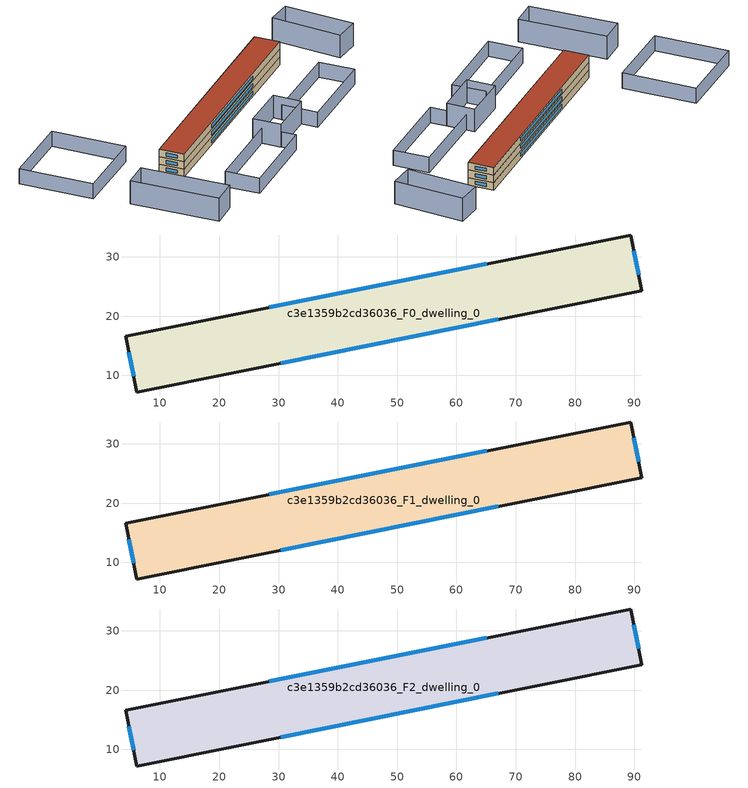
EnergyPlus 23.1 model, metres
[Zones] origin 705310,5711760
c3e1359b2cd36036_F0_dwelling_0
 floor ground (EU_floor_Construction): 89.38,33.68 91.27,24.32 6.1,7.22 4.21,16.59 z0
 wall outside (EU_wall_Construction): 4.21,16.59 6.1,7.22 91.27,24.32 89.38,33.68 4.21,16.59 z0:3
 window (EU_Window_Construction): 4.75,13.92 5.56,9.89 / 65.11,28.81 28.48,21.46 / 90.73,26.99 89.92,31.02 / 30.36,12.09 67,19.44 z0.85:2.15
c3e1359b2cd36036_F1_dwelling_0
 floor to c3e1359b2cd36036_F0_dwelling_0 (EU_floor_Construction): 89.38,33.68 91.27,24.32 6.1,7.22 4.21,16.59 z3
 wall outside (EU_wall_Construction): 4.21,16.59 6.1,7.22 91.27,24.32 89.38,33.68 4.21,16.59 z3:6
 window (EU_Window_Construction): 4.75,13.92 5.56,9.89 / 65.11,28.81 28.48,21.46 / 90.73,26.99 89.92,31.02 / 30.36,12.09 67,19.44 z3.85:5.15
c3e1359b2cd36036_F2_dwelling_0
 floor to c3e1359b2cd36036_F1_dwelling_0 (EU_floor_Construction): 89.38,33.68 91.27,24.32 6.1,7.22 4.21,16.59 z6
 wall outside (EU_wall_Construction): 4.21,16.59 6.1,7.22 91.27,24.32 89.38,33.68 4.21,16.59 z6:9
 window (EU_Window_Construction): 4.75,13.92 5.56,9.89 / 65.11,28.81 28.48,21.46 / 90.73,26.99 89.92,31.02 / 30.36,12.09 67,19.44 z6.85:8.15
 roof outside (EU_roof_Construction): 91.27,24.32 89.38,33.68 4.21,16.59 6.1,7.22 z9
shading: 43.72,-14.26 10.92,-20.99 / 10.92,-20.99 8.34,-8.41 / 8.34,-8.41 41.14,-1.68 / 41.14,-1.68 43.72,-14.26 / 3.85,30.35 -24.57,24.87 / -24.57,24.87 -29.84,52.18 / -29.84,52.18 -1.41,57.66 / -1.41,57.66 3.85,30.35 / 58.85,1.8 91.28,8.16 / 91.28,8.16 93.89,-5.15 / 93.89,-5.15 61.46,-11.51 / 61.46,-11.51 58.85,1.8 z0:6; 107.03,9.6 104.19,36.09 / 104.19,36.09 113.58,37.09 / 113.58,37.09 116.42,10.6 / 116.42,10.6 107.03,9.6 / -13.34,-20.31 -20.2,12.38 / -20.2,12.38 -10.4,14.43 / -10.4,14.43 -3.54,-18.25 / -3.54,-18.25 -13.34,-20.31 / 58.23,5.09 60.25,-5.3 / 60.25,-5.3 42.52,-8.76 / 42.52,-8.76 40.49,1.63 / 40.49,1.63 58.23,5.09 z0:9
[Building]
EU S2 Campaign: North Axis=0; Terrain=City; Solar Distribution=FullExterior
[Site:Location]
London: Latitude=51.5; Longitude=-0.5; Time Zone=0; Elevation=25
[SizingPeriod:WeatherFileDays]
AnnualSizingPeriod: Begin Month=1; Begin Day of Month=1; End Month=12; End Day of Month=31; Day of Week for Start Day=Monday; Use Weather File Daylight Saving Period=No; Use Weather File Rain and Snow Indicators=No
[MATERIAL]
EU_InternalMass_Material: Roughness=MediumRough; Thickness=0.1; Conductivity=1; Density=1800; Specific Heat=900; Thermal Absorptance=0.9; Solar Absorptance=0.7; Visible Absorptance=0.7
[MATERIAL:NOMASS] Roughness=MediumRough; Thermal Absorptance=0.9; Solar Absorptance=0.7; Visible Absorptance=0.7
Name | Thermal Resistance
EU_wall_NoMass | 0.71061
EU_roof_NoMass | 2.41608
EU_floor_NoMass | 1.75078
[WINDOWMATERIAL:SIMPLEGLAZINGSYSTEM]
EU_Window_SimpleGlazing: UFactor=2.64892; Solar Heat Gain Coefficient=0.76; Visible Transmittance=0.76
[CONSTRUCTION]
EU_wall_Construction: EU_wall_NoMass
EU_roof_Construction: EU_roof_NoMass
EU_floor_Construction: EU_floor_NoMass
EU_Window_Construction: EU_Window_SimpleGlazing
EU_InternalMass_Construction: EU_InternalMass_Material
[ZONE] Type=1; Multiplier=1; Ceiling Height=autocalculate; Volume=2491.63; Floor Area=autocalculate; Part of Total Floor Area=Yes
c3e1359b2cd36036_F0_dwelling_0; c3e1359b2cd36036_F1_dwelling_0; c3e1359b2cd36036_F2_dwelling_0
[INTERNALMASS] Construction=EU_InternalMass_Construction; Surface Area=830.543
Name | Zone or ZoneList
c3e1359b2cd36036_F0_dwelling_0_EU_InternalMass | c3e1359b2cd36036_F0_dwelling_0
c3e1359b2cd36036_F1_dwelling_0_EU_InternalMass | c3e1359b2cd36036_F1_dwelling_0
c3e1359b2cd36036_F2_dwelling_0_EU_InternalMass | c3e1359b2cd36036_F2_dwelling_0
[OTHEREQUIPMENT] Fuel Type=Electricity; Design Level Calculation Method=Watts/Area; Power per Zone Floor Area=1; Fraction Latent=0; Fraction Radiant=0; Fraction Lost=0; Carbon Dioxide Generation Rate=0; EndUse Subcategory=EU_Step8_InternalGains
Name | Zone or ZoneList or Space or SpaceList | Schedule
EU_Step8_InternalGain_c3e1359b2cd36036_F0_dwelling_0_f000 | c3e1359b2cd36036_F0_dwelling_0 | EU_Step8_GainSchedule_c3e1359b2cd36036_F0_dwelling_0_f000
EU_Step8_InternalGain_c3e1359b2cd36036_F1_dwelling_0_f000 | c3e1359b2cd36036_F1_dwelling_0 | EU_Step8_GainSchedule_c3e1359b2cd36036_F1_dwelling_0_f000
EU_Step8_InternalGain_c3e1359b2cd36036_F2_dwelling_0_f000 | c3e1359b2cd36036_F2_dwelling_0 | EU_Step8_GainSchedule_c3e1359b2cd36036_F2_dwelling_0_f000
[ZONEVENTILATION:DESIGNFLOWRATE] Schedule=EU_AlwaysOn; Design Flow Rate Calculation Method=AirChanges/Hour; Air Changes per Hour=0.496673; Ventilation Type=Natural; Fan Pressure Rise=0; Fan Total Efficiency=1; Constant Term Coefficient=1; Temperature Term Coefficient=0; Velocity Term Coefficient=0; Velocity Squared Term Coefficient=0; Minimum Indoor Temperature=-100; Maximum Indoor Temperature=100; Delta Temperature=-100; Minimum Outdoor Temperature=-100; Maximum Outdoor Temperature=100; Maximum Wind Speed=40
Name | Zone or ZoneList or Space or SpaceList
EU_ConstantAir_c3e1359b2cd36036_F0_dwelling_0 | c3e1359b2cd36036_F0_dwelling_0
EU_ConstantAir_c3e1359b2cd36036_F1_dwelling_0 | c3e1359b2cd36036_F1_dwelling_0
EU_ConstantAir_c3e1359b2cd36036_F2_dwelling_0 | c3e1359b2cd36036_F2_dwelling_0
[HVACTEMPLATE:THERMOSTAT] Constant Heating Setpoint=20; Constant Cooling Setpoint=50
EU_HeatOnly_c3e1359b2cd36036_F0_dwelling_0; EU_HeatOnly_c3e1359b2cd36036_F1_dwelling_0; EU_HeatOnly_c3e1359b2cd36036_F2_dwelling_0
[HVACTEMPLATE:ZONE:IDEALLOADSAIRSYSTEM] System Availability Schedule=EU_AlwaysOn; Maximum Heating Supply Air Temperature=50; Minimum Cooling Supply Air Temperature=13; Maximum Heating Supply Air Humidity Ratio=0.0156; Minimum Cooling Supply Air Humidity Ratio=0.0077; Heating Limit=NoLimit; Cooling Limit=NoLimit; Heating Availability Schedule=EU_AlwaysOn; Cooling Availability Schedule=EU_CoolingOff; Dehumidification Control Type=ConstantSensibleHeatRatio; Cooling Sensible Heat Ratio=0.7; Dehumidification Setpoint=60; Humidification Control Type=None; Humidification Setpoint=30; Outdoor Air Method=None; Outdoor Air Flow Rate per Person=0.00944; Outdoor Air Flow Rate per Zone Floor Area=0; Outdoor Air Flow Rate per Zone=0; Demand Controlled Ventilation Type=None; Outdoor Air Economizer Type=NoEconomizer; Heat Recovery Type=None; Sensible Heat Recovery Effectiveness=0.7; Latent Heat Recovery Effectiveness=0.65
Name | Template Thermostat
c3e1359b2cd36036_F0_dwelling_0 | EU_HeatOnly_c3e1359b2cd36036_F0_dwelling_0
c3e1359b2cd36036_F1_dwelling_0 | EU_HeatOnly_c3e1359b2cd36036_F1_dwelling_0
c3e1359b2cd36036_F2_dwelling_0 | EU_HeatOnly_c3e1359b2cd36036_F2_dwelling_0
[SIZING:ZONE] Zone Cooling Design Supply Air Temperature Input Method=SupplyAirTemperature; Zone Cooling Design Supply Air Temperature=13; Zone Heating Design Supply Air Temperature Input Method=SupplyAirTemperature; Zone Heating Design Supply Air Temperature=50; Zone Cooling Design Supply Air Humidity Ratio=0.008; Zone Heating Design Supply Air Humidity Ratio=0.008; Cooling Design Air Flow Method=DesignDay; Cooling Design Air Flow Rate=0; Cooling Minimum Air Flow per Zone Floor Area=0.000762; Cooling Minimum Air Flow=0; Cooling Minimum Air Flow Fraction=0.2; Heating Design Air Flow Method=DesignDay; Heating Design Air Flow Rate=0; Heating Maximum Air Flow per Zone Floor Area=0.002032; Heating Maximum Air Flow=0.141576; Heating Maximum Air Flow Fraction=0.3; Account for Dedicated Outdoor Air System=No; Dedicated Outdoor Air System Control Strategy=NeutralSupplyAir; Dedicated Outdoor Air Low Setpoint Temperature for Design=autosize; Dedicated Outdoor Air High Setpoint Temperature for Design=autosize; Zone Load Sizing Method=Sensible Load Only No Latent Load; Zone Latent Cooling Design Supply Air Humidity Ratio Input Method=HumidityRatioDifference; Zone Cooling Design Supply Air Humidity Ratio Difference=0.005; Zone Latent Heating Design Supply Air Humidity Ratio Input Method=HumidityRatioDifference; Zone Humidification Design Supply Air Humidity Ratio Difference=0.005
c3e1359b2cd36036_F0_dwelling_0; c3e1359b2cd36036_F1_dwelling_0; c3e1359b2cd36036_F2_dwelling_0
[SCHEDULE:CONSTANT]
Name | Hourly Value
EU_AlwaysOn | 1
EU_CoolingOff | 0
[SCHEDULE:FILE] Column Number=1; Rows to Skip at Top=0; Number of Hours of Data=8760; Column Separator=Comma; Interpolate to Timestep=No; Minutes per Item=60; Adjust Schedule for Daylight Savings=Yes
Name | File
EU_Step8_GainSchedule_c3e1359b2cd36036_F0_dwelling_0_f000 | ../../schedules/c3e1359b2cd36036/c3e1359b2cd36036_F0_dwelling_0_f000_gain.csv
EU_Step8_GainSchedule_c3e1359b2cd36036_F1_dwelling_0_f000 | ../../schedules/c3e1359b2cd36036/c3e1359b2cd36036_F1_dwelling_0_f000_gain.csv
EU_Step8_GainSchedule_c3e1359b2cd36036_F2_dwelling_0_f000 | ../../schedules/c3e1359b2cd36036/c3e1359b2cd36036_F2_dwelling_0_f000_gain.csv
